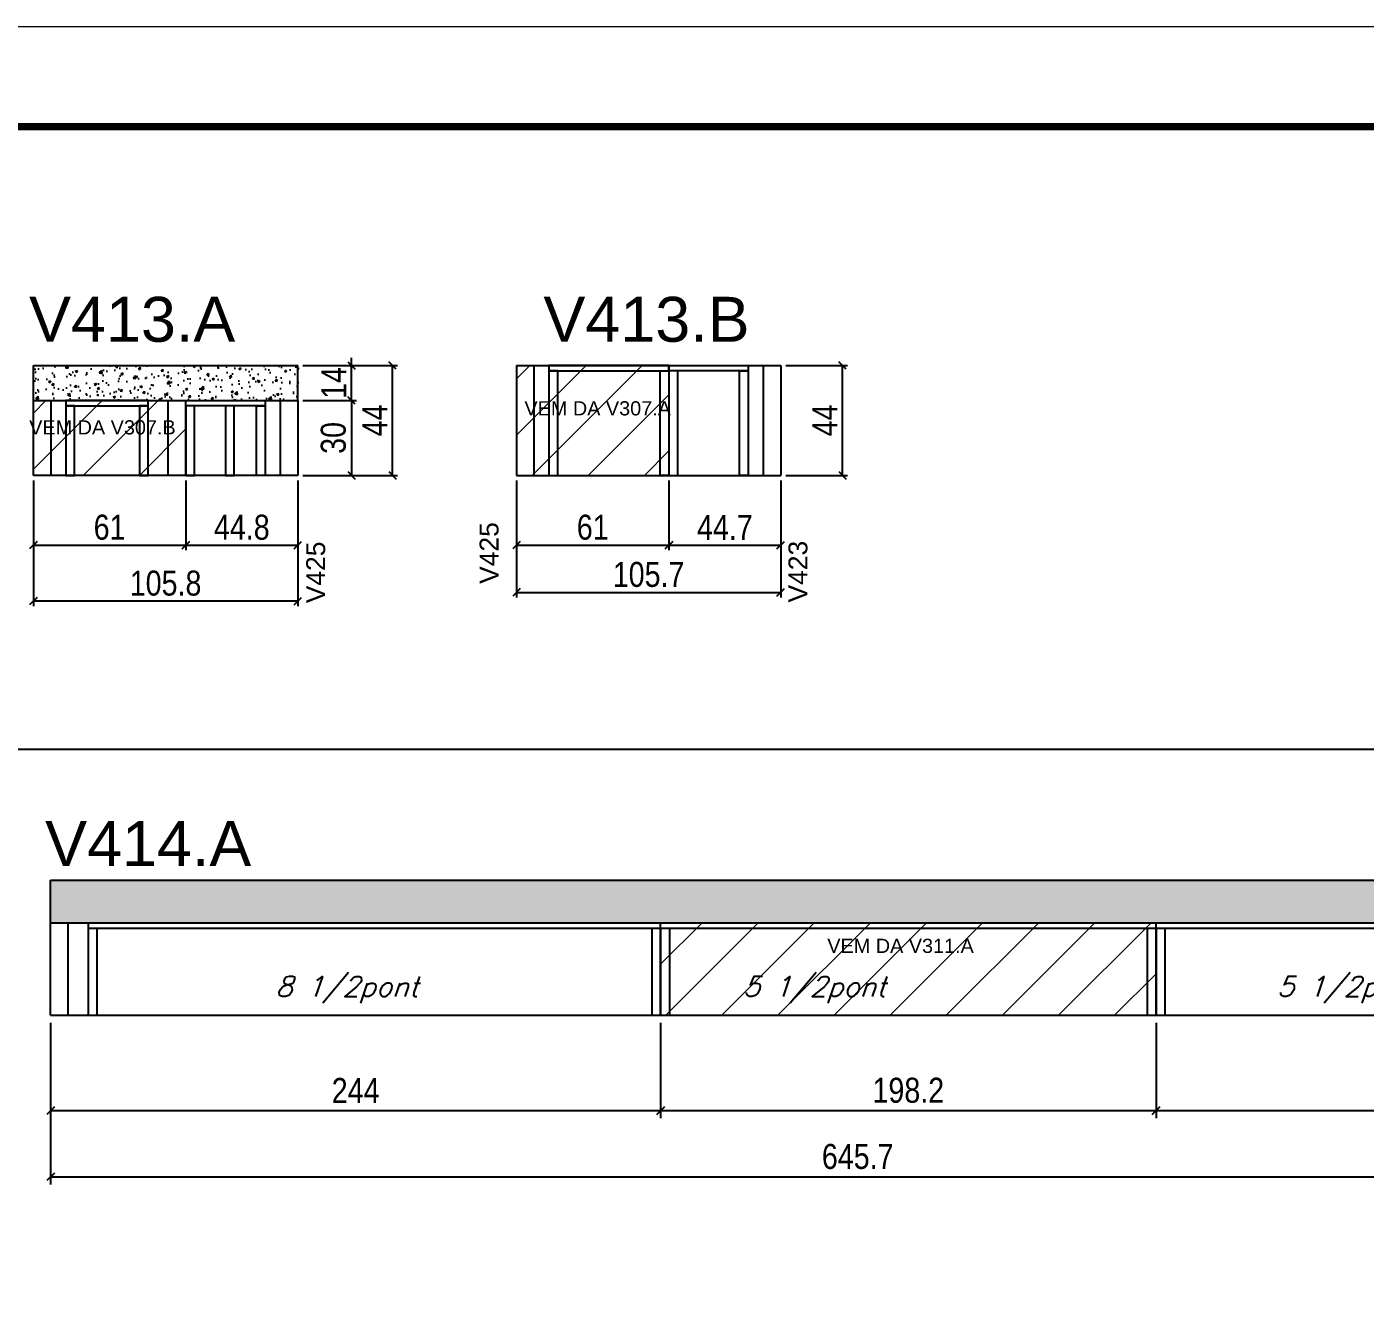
# Model space of a CAD drawing. Extents: x -3394 to 16474, y -5031 to 14397.
# Drawn here: x 9473 to 10008, y 11589 to 12099 of the extents above; entities that cross this region are included whole.
import ezdxf

# ---------------------------------------------------------------- set-up
doc = ezdxf.new("R2010")
doc.units = 0
doc.linetypes.add('DASHED', pattern=[0.75, 0.5, -0.25])
doc.layers.get('0').update_dxf_attribs({"linetype": 'CONTINUOUS'})
doc.layers.get('Defpoints').update_dxf_attribs({"linetype": 'CONTINUOUS'})
for name, color, linetype in [('COTA', 241, 'CONTINUOUS'), ('NOMENCLATURA', 7, 'CONTINUOUS'), ('Painéis', 200, 'CONTINUOUS'), ('SARR_2.2x7', 40, 'CONTINUOUS'), ('SARR_3.5x7', 81, 'CONTINUOUS'), ('texto', 7, 'CONTINUOUS')]:
    doc.layers.add(name, color=color, linetype=linetype)
for name, color, linetype, lineweight in [('Folhas', 255, 'CONTINUOUS', 9), ('REAPROVEITAMENTO', 251, 'CONTINUOUS', 9), ('SARRAFO DE PRESSAO', 251, 'DASHED', 9)]:
    doc.layers.add(name, color=color, linetype=linetype, lineweight=lineweight)
doc.styles.add('ARIAL', font='arial.ttf')
doc.styles.add('COTA TECNICA', font='techl___.ttf', dxfattribs={"height": 10})
doc.styles.add('ROMANS', font='romans.shx')
doc.dimstyles.new('PAINEL', dxfattribs={"dimtxt": 10, "dimasz": 3, "dimexe": 3, "dimexo": 3, "dimgap": 3, "dimtad": 1, "dimdec": 1, "dimzin": 12, "dimdsep": 46, "dimtxsty": 'COTA TECNICA', "dimblk1": 'OBLIQUE', "dimblk2": 'OBLIQUE', "dimsah": 1, "dimcen": 0.9, "dimclrd": 4, "dimclre": 4, "dimclrt": 240, "dimadec": 1, "dimazin": 3, "dimtfac": 1, "dimtdec": 1, "dimtmove": 0, "dimatfit": 3, "dimfxl": 1, "dimtolj": 1, "dimtzin": 12, "dimarcsym": 0})

# ---------------------------------------------------------------- blocks, each defined once
blk = doc.blocks.new('9999999999')
at = {"layer": 'Folhas'}
blk.add_lwpolyline([(98138.98, 34190.21), (99623.98, 34190.21), (99623.98, 35240.21), (98138.98, 35240.21)], close=True, dxfattribs=at)
at = {"layer": 'Folhas', "color": 30, "const_width": 3}
blk.add_lwpolyline([(98213.98, 34230.21), (99583.98, 34230.21), (99583.98, 35200.21), (98213.98, 35200.21)], close=True, dxfattribs=at)
blk = doc.blocks.new('_Oblique')
at = {"color": 0, "linetype": 'ByBlock', "lineweight": -2}
blk.add_line((-0.5, -0.5), (0.5, 0.5), dxfattribs=at)
blk = doc.blocks.new('*D364')
at = {"layer": 'COTA', "color": 4, "linetype": 'Continuous', "lineweight": -2, "transparency": 16777216}
for p, q in [((9668.53, 11917.88), (9668.53, 11889.99)), ((9729.53, 11917.88), (9729.53, 11889.99)), ((9668.53, 11891.99), (9729.53, 11891.99))]:
    blk.add_line(p, q, dxfattribs=at)
at = {"layer": 'Defpoints', "color": 0, "linetype": 'Continuous', "transparency": 16777216}
for p in [(9668.53, 11919.88), (9729.53, 11919.88), (9729.53, 11891.99)]:
    blk.add_point(p, dxfattribs=at)
at = {"layer": 'COTA', "color": 4, "linetype": 'Continuous', "lineweight": -2, "transparency": 16777216, "xscale": 3, "yscale": 3, "zscale": 3, "rotation": 180}
blk.add_blockref('_Oblique', (9668.53, 11891.99), dxfattribs=at)
at = {"layer": 'COTA', "color": 4, "linetype": 'Continuous', "lineweight": -2, "transparency": 16777216, "xscale": 3, "yscale": 3, "zscale": 3}
blk.add_blockref('_Oblique', (9729.53, 11891.99), dxfattribs=at)
at = {"layer": 'COTA', "color": 240, "linetype": 'Continuous', "transparency": 16777216, "insert": (9699.03, 11899.09), "char_height": 10, "attachment_point": 5, "style": 'COTA TECNICA'}
blk.add_mtext('\\A1;61', dxfattribs=at)
blk = doc.blocks.new('*D365')
at = {"layer": 'COTA', "color": 4, "linetype": 'Continuous', "lineweight": -2, "transparency": 16777216}
for p, q in [((9776.23, 11963.88), (9800.97, 11963.88)), ((9798.97, 11919.88), (9798.97, 11963.88)), ((9776.23, 11919.88), (9800.97, 11919.88))]:
    blk.add_line(p, q, dxfattribs=at)
at = {"layer": 'Defpoints', "color": 0, "linetype": 'Continuous', "transparency": 16777216}
for p in [(9774.23, 11963.88), (9798.97, 11963.88), (9774.23, 11919.88)]:
    blk.add_point(p, dxfattribs=at)
at = {"layer": 'COTA', "color": 4, "linetype": 'Continuous', "lineweight": -2, "transparency": 16777216, "xscale": 3, "yscale": 3, "zscale": 3}
for p, rotation in [((9798.97, 11963.88), 90), ((9798.97, 11919.88), 270)]:
    blk.add_blockref('_Oblique', p, dxfattribs=dict(at, rotation=rotation))
at = {"layer": 'COTA', "color": 240, "linetype": 'Continuous', "transparency": 16777216, "insert": (9791.9, 11941.88), "char_height": 10, "attachment_point": 5, "rotation": 90, "style": 'COTA TECNICA'}
blk.add_mtext('\\A1;44', dxfattribs=at)
blk = doc.blocks.new('*D366')
at = {"layer": 'COTA', "color": 4, "linetype": 'Continuous', "lineweight": -2, "transparency": 16777216}
for p, q in [((9475.25, 11917.88), (9475.25, 11889.99)), ((9536.25, 11917.88), (9536.25, 11889.99)), ((9475.25, 11891.99), (9536.25, 11891.99))]:
    blk.add_line(p, q, dxfattribs=at)
at = {"layer": 'Defpoints', "color": 0, "linetype": 'Continuous', "transparency": 16777216}
for p in [(9475.25, 11919.88), (9536.25, 11919.88), (9536.25, 11891.99)]:
    blk.add_point(p, dxfattribs=at)
at = {"layer": 'COTA', "color": 4, "linetype": 'Continuous', "lineweight": -2, "transparency": 16777216, "xscale": 3, "yscale": 3, "zscale": 3, "rotation": 180}
blk.add_blockref('_Oblique', (9475.25, 11891.99), dxfattribs=at)
at = {"layer": 'COTA', "color": 4, "linetype": 'Continuous', "lineweight": -2, "transparency": 16777216, "xscale": 3, "yscale": 3, "zscale": 3}
blk.add_blockref('_Oblique', (9536.25, 11891.99), dxfattribs=at)
at = {"layer": 'COTA', "color": 240, "linetype": 'Continuous', "transparency": 16777216, "insert": (9505.75, 11899.09), "char_height": 10, "attachment_point": 5, "style": 'COTA TECNICA'}
blk.add_mtext('\\A1;61', dxfattribs=at)
blk = doc.blocks.new('*D367')
at = {"layer": 'COTA', "color": 4, "linetype": 'Continuous', "lineweight": -2, "transparency": 16777216}
for p, q in [((9583.05, 11949.88), (9604.52, 11949.88)), ((9602.52, 11949.88), (9602.52, 11919.88)), ((9583.05, 11919.88), (9604.52, 11919.88))]:
    blk.add_line(p, q, dxfattribs=at)
at = {"layer": 'Defpoints', "color": 0, "linetype": 'Continuous', "transparency": 16777216}
for p in [(9581.05, 11949.88), (9581.05, 11919.88), (9602.52, 11919.88)]:
    blk.add_point(p, dxfattribs=at)
at = {"layer": 'COTA', "color": 4, "linetype": 'Continuous', "lineweight": -2, "transparency": 16777216, "xscale": 3, "yscale": 3, "zscale": 3}
for p, rotation in [((9602.52, 11949.88), 90), ((9602.52, 11919.88), 270)]:
    blk.add_blockref('_Oblique', p, dxfattribs=dict(at, rotation=rotation))
at = {"layer": 'COTA', "color": 240, "linetype": 'Continuous', "transparency": 16777216, "insert": (9595.3, 11934.88), "char_height": 10, "attachment_point": 5, "rotation": 90, "style": 'COTA TECNICA'}
blk.add_mtext('\\A1;30', dxfattribs=at)
blk = doc.blocks.new('*D368')
at = {"layer": 'COTA', "color": 4, "linetype": 'Continuous', "lineweight": -2, "transparency": 16777216}
for p, q in [((9583.05, 11963.88), (9604.52, 11963.88)), ((9602.52, 11963.88), (9602.52, 11966.88)), ((9602.52, 11949.88), (9602.52, 11963.88)), ((9583.05, 11949.88), (9604.52, 11949.88)), ((9602.52, 11949.88), (9602.52, 11946.88))]:
    blk.add_line(p, q, dxfattribs=at)
at = {"layer": 'Defpoints', "color": 0, "linetype": 'Continuous', "transparency": 16777216}
for p in [(9581.05, 11963.88), (9602.52, 11963.88), (9581.05, 11949.88)]:
    blk.add_point(p, dxfattribs=at)
at = {"layer": 'COTA', "color": 4, "linetype": 'Continuous', "lineweight": -2, "transparency": 16777216, "xscale": 3, "yscale": 3, "zscale": 3}
for p, rotation in [((9602.52, 11963.88), 270), ((9602.52, 11949.88), 90)]:
    blk.add_blockref('_Oblique', p, dxfattribs=dict(at, rotation=rotation))
at = {"layer": 'COTA', "color": 240, "linetype": 'Continuous', "transparency": 16777216, "insert": (9595.45, 11956.88), "char_height": 10, "attachment_point": 5, "rotation": 90, "style": 'COTA TECNICA'}
blk.add_mtext('\\A1;14', dxfattribs=at)
blk = doc.blocks.new('*D369')
at = {"layer": 'COTA', "color": 4, "linetype": 'Continuous', "lineweight": -2, "transparency": 16777216}
for p, q in [((9583.05, 11963.88), (9620.91, 11963.88)), ((9618.91, 11919.88), (9618.91, 11963.88)), ((9583.05, 11919.88), (9620.91, 11919.88))]:
    blk.add_line(p, q, dxfattribs=at)
at = {"layer": 'Defpoints', "color": 0, "linetype": 'Continuous', "transparency": 16777216}
for p in [(9581.05, 11963.88), (9618.91, 11963.88), (9581.05, 11919.88)]:
    blk.add_point(p, dxfattribs=at)
at = {"layer": 'COTA', "color": 4, "linetype": 'Continuous', "lineweight": -2, "transparency": 16777216, "xscale": 3, "yscale": 3, "zscale": 3}
for p, rotation in [((9618.91, 11963.88), 90), ((9618.91, 11919.88), 270)]:
    blk.add_blockref('_Oblique', p, dxfattribs=dict(at, rotation=rotation))
at = {"layer": 'COTA', "color": 240, "linetype": 'Continuous', "transparency": 16777216, "insert": (9611.83, 11941.88), "char_height": 10, "attachment_point": 5, "rotation": 90, "style": 'COTA TECNICA'}
blk.add_mtext('\\A1;44', dxfattribs=at)
blk = doc.blocks.new('*D370')
at = {"layer": 'COTA', "color": 4, "linetype": 'Continuous', "lineweight": -2, "transparency": 16777216}
for p, q in [((9729.53, 11917.88), (9729.53, 11889.99)), ((9774.23, 11917.88), (9774.23, 11889.99)), ((9729.53, 11891.99), (9774.23, 11891.99))]:
    blk.add_line(p, q, dxfattribs=at)
at = {"layer": 'Defpoints', "color": 0, "linetype": 'Continuous', "transparency": 16777216}
for p in [(9729.53, 11919.88), (9774.23, 11919.88), (9774.23, 11891.99)]:
    blk.add_point(p, dxfattribs=at)
at = {"layer": 'COTA', "color": 4, "linetype": 'Continuous', "lineweight": -2, "transparency": 16777216, "xscale": 3, "yscale": 3, "zscale": 3, "rotation": 180}
blk.add_blockref('_Oblique', (9729.53, 11891.99), dxfattribs=at)
at = {"layer": 'COTA', "color": 4, "linetype": 'Continuous', "lineweight": -2, "transparency": 16777216, "xscale": 3, "yscale": 3, "zscale": 3}
blk.add_blockref('_Oblique', (9774.23, 11891.99), dxfattribs=at)
at = {"layer": 'COTA', "color": 240, "linetype": 'Continuous', "transparency": 16777216, "insert": (9751.88, 11899.06), "char_height": 10, "attachment_point": 5, "style": 'COTA TECNICA'}
blk.add_mtext('\\A1;44.7', dxfattribs=at)
blk = doc.blocks.new('*D371')
at = {"layer": 'COTA', "color": 4, "linetype": 'Continuous', "lineweight": -2, "transparency": 16777216}
for p, q in [((9536.25, 11917.88), (9536.25, 11889.99)), ((9581.05, 11917.88), (9581.05, 11889.99)), ((9536.25, 11891.99), (9581.05, 11891.99))]:
    blk.add_line(p, q, dxfattribs=at)
at = {"layer": 'Defpoints', "color": 0, "linetype": 'Continuous', "transparency": 16777216}
for p in [(9536.25, 11919.88), (9581.05, 11919.88), (9581.05, 11891.99)]:
    blk.add_point(p, dxfattribs=at)
at = {"layer": 'COTA', "color": 4, "linetype": 'Continuous', "lineweight": -2, "transparency": 16777216, "xscale": 3, "yscale": 3, "zscale": 3, "rotation": 180}
blk.add_blockref('_Oblique', (9536.25, 11891.99), dxfattribs=at)
at = {"layer": 'COTA', "color": 4, "linetype": 'Continuous', "lineweight": -2, "transparency": 16777216, "xscale": 3, "yscale": 3, "zscale": 3}
blk.add_blockref('_Oblique', (9581.05, 11891.99), dxfattribs=at)
at = {"layer": 'COTA', "color": 240, "linetype": 'Continuous', "transparency": 16777216, "insert": (9558.65, 11899.09), "char_height": 10, "attachment_point": 5, "style": 'COTA TECNICA'}
blk.add_mtext('\\A1;44.8', dxfattribs=at)
blk = doc.blocks.new('*D372')
at = {"layer": 'COTA', "color": 4, "linetype": 'Continuous', "lineweight": -2, "transparency": 16777216}
for p, q in [((9475.25, 11917.88), (9475.25, 11867.59)), ((9581.05, 11917.88), (9581.05, 11867.59)), ((9581.05, 11869.59), (9475.25, 11869.59))]:
    blk.add_line(p, q, dxfattribs=at)
at = {"layer": 'Defpoints', "color": 0, "linetype": 'Continuous', "transparency": 16777216}
for p in [(9475.25, 11919.88), (9581.05, 11919.88), (9475.25, 11869.59)]:
    blk.add_point(p, dxfattribs=at)
at = {"layer": 'COTA', "color": 4, "linetype": 'Continuous', "lineweight": -2, "transparency": 16777216, "xscale": 3, "yscale": 3, "zscale": 3, "rotation": 180}
blk.add_blockref('_Oblique', (9475.25, 11869.59), dxfattribs=at)
at = {"layer": 'COTA', "color": 4, "linetype": 'Continuous', "lineweight": -2, "transparency": 16777216, "xscale": 3, "yscale": 3, "zscale": 3}
blk.add_blockref('_Oblique', (9581.05, 11869.59), dxfattribs=at)
at = {"layer": 'COTA', "color": 240, "linetype": 'Continuous', "transparency": 16777216, "insert": (9528.15, 11876.72), "char_height": 10, "attachment_point": 5, "style": 'COTA TECNICA'}
blk.add_mtext('\\A1;105.8', dxfattribs=at)
blk = doc.blocks.new('*D373')
at = {"layer": 'COTA', "color": 4, "linetype": 'Continuous', "lineweight": -2, "transparency": 16777216}
for p, q in [((9668.53, 11917.88), (9668.53, 11871.09)), ((9774.23, 11917.88), (9774.23, 11871.09)), ((9668.53, 11873.09), (9774.23, 11873.09))]:
    blk.add_line(p, q, dxfattribs=at)
at = {"layer": 'Defpoints', "color": 0, "linetype": 'Continuous', "transparency": 16777216}
for p in [(9668.53, 11919.88), (9774.23, 11919.88), (9774.23, 11873.09)]:
    blk.add_point(p, dxfattribs=at)
at = {"layer": 'COTA', "color": 4, "linetype": 'Continuous', "lineweight": -2, "transparency": 16777216, "xscale": 3, "yscale": 3, "zscale": 3, "rotation": 180}
blk.add_blockref('_Oblique', (9668.53, 11873.09), dxfattribs=at)
at = {"layer": 'COTA', "color": 4, "linetype": 'Continuous', "lineweight": -2, "transparency": 16777216, "xscale": 3, "yscale": 3, "zscale": 3}
blk.add_blockref('_Oblique', (9774.23, 11873.09), dxfattribs=at)
at = {"layer": 'COTA', "color": 240, "linetype": 'Continuous', "transparency": 16777216, "insert": (9721.38, 11880.2), "char_height": 10, "attachment_point": 5, "style": 'COTA TECNICA'}
blk.add_mtext('\\A1;105.7', dxfattribs=at)
blk = doc.blocks.new('*D378')
at = {"layer": 'COTA', "color": 4, "linetype": 'ByBlock', "lineweight": -2, "transparency": 16777216}
for p, q in [((9482.18, 11700.87), (9482.18, 11662.69)), ((9726.18, 11700.87), (9726.18, 11662.69)), ((9482.18, 11665.69), (9726.18, 11665.69))]:
    blk.add_line(p, q, dxfattribs=at)
at = {"layer": 'Defpoints', "color": 0, "linetype": 'ByBlock', "transparency": 16777216}
for p in [(9482.18, 11703.87), (9726.18, 11703.87), (9726.18, 11665.69)]:
    blk.add_point(p, dxfattribs=at)
at = {"layer": 'COTA', "color": 4, "linetype": 'ByBlock', "lineweight": -2, "transparency": 16777216, "xscale": 3, "yscale": 3, "zscale": 3, "rotation": 180}
blk.add_blockref('_Oblique', (9482.18, 11665.69), dxfattribs=at)
at = {"layer": 'COTA', "color": 4, "linetype": 'ByBlock', "lineweight": -2, "transparency": 16777216, "xscale": 3, "yscale": 3, "zscale": 3}
blk.add_blockref('_Oblique', (9726.18, 11665.69), dxfattribs=at)
at = {"layer": 'COTA', "color": 240, "linetype": 'ByBlock', "transparency": 16777216, "insert": (9604.18, 11673.76), "char_height": 10, "attachment_point": 5, "style": 'COTA TECNICA'}
blk.add_mtext('\\A1;244', dxfattribs=at)
blk = doc.blocks.new('*D379')
at = {"layer": 'COTA', "color": 4, "linetype": 'ByBlock', "lineweight": -2, "transparency": 16777216}
for p, q in [((9726.18, 11700.87), (9726.18, 11662.69)), ((9924.38, 11700.87), (9924.38, 11662.69)), ((9726.18, 11665.69), (9924.38, 11665.69))]:
    blk.add_line(p, q, dxfattribs=at)
at = {"layer": 'Defpoints', "color": 0, "linetype": 'ByBlock', "transparency": 16777216}
for p in [(9726.18, 11703.87), (9924.38, 11703.87), (9924.38, 11665.69)]:
    blk.add_point(p, dxfattribs=at)
at = {"layer": 'COTA', "color": 4, "linetype": 'ByBlock', "lineweight": -2, "transparency": 16777216, "xscale": 3, "yscale": 3, "zscale": 3, "rotation": 180}
blk.add_blockref('_Oblique', (9726.18, 11665.69), dxfattribs=at)
at = {"layer": 'COTA', "color": 4, "linetype": 'ByBlock', "lineweight": -2, "transparency": 16777216, "xscale": 3, "yscale": 3, "zscale": 3}
blk.add_blockref('_Oblique', (9924.38, 11665.69), dxfattribs=at)
at = {"layer": 'COTA', "color": 240, "linetype": 'ByBlock', "transparency": 16777216, "insert": (9825.28, 11673.79), "char_height": 10, "attachment_point": 5, "style": 'COTA TECNICA'}
blk.add_mtext('\\A1;198.2', dxfattribs=at)
blk = doc.blocks.new('*D380')
at = {"layer": 'COTA', "color": 4, "linetype": 'ByBlock', "lineweight": -2, "transparency": 16777216}
for p, q in [((9482.18, 11700.87), (9482.18, 11636.19)), ((10127.88, 11700.87), (10127.88, 11636.19)), ((9482.18, 11639.19), (10127.88, 11639.19))]:
    blk.add_line(p, q, dxfattribs=at)
at = {"layer": 'Defpoints', "color": 0, "linetype": 'ByBlock', "transparency": 16777216}
for p in [(9482.18, 11703.87), (10127.88, 11703.87), (10127.88, 11639.19)]:
    blk.add_point(p, dxfattribs=at)
at = {"layer": 'COTA', "color": 4, "linetype": 'ByBlock', "lineweight": -2, "transparency": 16777216, "xscale": 3, "yscale": 3, "zscale": 3, "rotation": 180}
blk.add_blockref('_Oblique', (9482.18, 11639.19), dxfattribs=at)
at = {"layer": 'COTA', "color": 4, "linetype": 'ByBlock', "lineweight": -2, "transparency": 16777216, "xscale": 3, "yscale": 3, "zscale": 3}
blk.add_blockref('_Oblique', (10127.88, 11639.19), dxfattribs=at)
at = {"layer": 'COTA', "color": 240, "linetype": 'ByBlock', "transparency": 16777216, "insert": (9805.03, 11647.3), "char_height": 10, "attachment_point": 5, "style": 'COTA TECNICA'}
blk.add_mtext('\\A1;645.7', dxfattribs=at)
blk = doc.blocks.new('*D381')
at = {"layer": 'COTA', "color": 4, "linetype": 'ByBlock', "lineweight": -2, "transparency": 16777216}
for p, q in [((9924.38, 11700.87), (9924.38, 11662.69)), ((10127.88, 11688.62), (10127.88, 11662.69)), ((9924.38, 11665.69), (10127.88, 11665.69))]:
    blk.add_line(p, q, dxfattribs=at)
at = {"layer": 'Defpoints', "color": 0, "linetype": 'ByBlock', "transparency": 16777216}
for p in [(9924.38, 11703.87), (10127.88, 11691.62), (10127.88, 11665.69)]:
    blk.add_point(p, dxfattribs=at)
at = {"layer": 'COTA', "color": 4, "linetype": 'ByBlock', "lineweight": -2, "transparency": 16777216, "xscale": 3, "yscale": 3, "zscale": 3, "rotation": 180}
blk.add_blockref('_Oblique', (9924.38, 11665.69), dxfattribs=at)
at = {"layer": 'COTA', "color": 4, "linetype": 'ByBlock', "lineweight": -2, "transparency": 16777216, "xscale": 3, "yscale": 3, "zscale": 3}
blk.add_blockref('_Oblique', (10127.88, 11665.69), dxfattribs=at)
at = {"layer": 'COTA', "color": 240, "linetype": 'ByBlock', "transparency": 16777216, "insert": (10026.13, 11673.91), "char_height": 10, "attachment_point": 5, "style": 'COTA TECNICA'}
blk.add_mtext('\\A1;203.5', dxfattribs=at)

msp = doc.modelspace()

# ---------------------------------------------------------------- hatches: boundary and pattern name
at = {"layer": 'COTA', "linetype": 'Continuous'}
h = msp.add_hatch(dxfattribs=at)
h.set_pattern_fill('AR-CONC', color=256, scale=0.05)
h.set_pattern_definition([(50, (2798.906, 1159.046), (9.1092334, -0.7969543), [0.9525, -10.4775]), (355, (2798.906, 1159.046), (-1.762171, 9.552842), [0.762, -8.382029]), (100.451445, (2799.665, 1158.979), (7.3470624, 8.7558876), [0.8095004, -8.904512]), (46.1842, (2798.906, 1161.586), (13.553952, -2.102116), [1.42875, -15.71625]), (96.63556, (2800.036, 1161.41), (11.870207, 12.371306), [1.214251, -13.35678]), (351.18415, (2798.906, 1161.586), (11.870207, 12.371306), [1.142998, -12.572987]), (21, (2800.176, 1160.951), (7.5807196, -5.11326), [0.9525, -10.4775]), (326, (2800.176, 1160.951), (3.0901014, 9.209398), [0.762, -8.382]), (71.451445, (2800.808, 1160.525), (10.670821, 4.0961384), [0.8095004, -8.904497]), (37.5, (2798.906, 1159.0458), (0.1544302, 4.22775194), [0, -8.2804, 0, -8.509, 0, -8.41375]), (7.5, (2798.906, 1159.046), (3.3409831, 5.0090287), [0, -4.8514, 0, -8.0899, 0, -3.20675]), (327.5, (2796.074, 1159.0458), (6.7795298, -0.2864372), [0, -3.175, 0, -9.906, 0, -13.1445]), (317.5, (2794.804, 1159.046), (7.406459, 1.2713246), [0, -4.1275, 0, -6.5786, 0, -9.3345])])
h.paths.add_polyline_path([(9581.45, 11963.88), (9475.75, 11963.88), (9475.75, 11949.88), (9581.45, 11949.88)])
h = msp.add_hatch(dxfattribs=at)
h.set_pattern_fill('AR-CONC', color=256, scale=0.05)
h.paths.add_polyline_path([(9482.18, 11757.87), (9482.18, 11740.87), (10127.88, 11740.87), (10127.88, 11757.87)])
at = {"layer": 'REAPROVEITAMENTO', "linetype": 'Continuous'}
h = msp.add_hatch(dxfattribs=at)
h.set_pattern_fill('ANSI31', color=256, scale=5)
h.paths.add_polyline_path([(9729.53, 11919.88), (9729.53, 11963.88), (9668.53, 11963.88), (9668.53, 11919.88)])
h = msp.add_hatch(dxfattribs=at)
h.set_pattern_fill('ANSI31', color=256, scale=5)
h.paths.add_polyline_path([(9536.25, 11919.88), (9536.25, 11949.88), (9475.25, 11949.88), (9475.25, 11919.88)])
h = msp.add_hatch(dxfattribs=at)
h.set_pattern_fill('ANSI31', color=256, scale=5)
h.paths.add_polyline_path([(9924.38, 11703.87), (9924.38, 11740.87), (9726.18, 11740.87), (9726.18, 11703.87)])

# ---------------------------------------------------------------- linework, layer by layer
at = {"layer": 'COTA', "linetype": 'Continuous'}
for p, q in [((9475.25, 11963.88), (9581.05, 11963.88)), ((9475.25, 11949.88), (9475.25, 11963.88)), ((9581.05, 11949.88), (9581.05, 11963.88)), ((9102.21, 11810.29), (10472.21, 11810.29))]:
    msp.add_line(p, q, dxfattribs=at)
at = {"layer": 'COTA', "linetype": 'ByBlock'}
for p, q in [((9482.18, 11757.87), (10127.88, 11757.87)), ((9482.18, 11740.87), (9482.18, 11757.87))]:
    msp.add_line(p, q, dxfattribs=at)
at = {"layer": 'Painéis', "linetype": 'Continuous'}
for p, q in [((9668.53, 11963.88), (9774.23, 11963.88)), ((9668.53, 11963.88), (9668.53, 11919.88)), ((9729.53, 11963.88), (9729.53, 11919.88)), ((9774.23, 11963.88), (9774.23, 11919.88)), ((9774.23, 11963.88), (9774.23, 11919.88)), ((9475.25, 11949.88), (9581.05, 11949.88)), ((9475.25, 11919.88), (9475.25, 11949.88)), ((9536.25, 11919.88), (9536.25, 11949.88)), ((9581.05, 11949.88), (9581.05, 11919.88)), ((9581.05, 11919.88), (9475.25, 11919.88)), ((9668.53, 11919.88), (9774.23, 11919.88))]:
    msp.add_line(p, q, dxfattribs=at)
at = {"layer": 'Painéis', "linetype": 'ByBlock'}
for p, q in [((9482.18, 11740.87), (10127.88, 11740.87)), ((9482.18, 11703.87), (9482.18, 11740.87)), ((9726.18, 11703.87), (9726.18, 11740.87)), ((9924.38, 11703.87), (9924.38, 11740.87)), ((9482.18, 11703.87), (10127.88, 11703.87))]:
    msp.add_line(p, q, dxfattribs=at)
at = {"layer": 'SARR_2.2x7', "ltscale": 25}
for p, q in [((9675.53, 11963.88), (9675.53, 11919.88)), ((9767.23, 11963.88), (9767.23, 11919.88)), ((9482.25, 11949.88), (9482.25, 11919.88)), ((9529.25, 11919.88), (9529.25, 11949.88)), ((9574.05, 11949.88), (9574.05, 11919.88))]:
    msp.add_line(p, q, dxfattribs=at)
at = {"layer": 'SARR_2.2x7', "linetype": 'Continuous'}
for p, q in [((9489.18, 11703.87), (9489.18, 11740.87)), ((9497.18, 11738.67), (9726.18, 11738.67)), ((9726.18, 11738.67), (9924.38, 11738.67)), ((9924.38, 11738.67), (10112.88, 11738.67))]:
    msp.add_line(p, q, dxfattribs=at)
at = {"layer": 'SARR_2.2x7', "ltscale": 25, "elevation": 0}
for points in [[(9681.53, 11961.68), (9729.53, 11961.68), (9729.53, 11963.88), (9681.53, 11963.88)], [(9761.23, 11961.68), (9729.53, 11961.68), (9729.53, 11963.88), (9761.23, 11963.88)], [(9488.25, 11947.68), (9521.25, 11947.68), (9521.25, 11949.88), (9488.25, 11949.88)], [(9568.05, 11947.68), (9536.25, 11947.68), (9536.25, 11949.88), (9568.05, 11949.88)]]:
    msp.add_lwpolyline(points, close=True, dxfattribs=at)
at = {"layer": 'SARR_3.5x7'}
for p, q in [((9497.18, 11740.87), (9497.18, 11703.87)), ((9500.68, 11738.67), (9500.68, 11703.87)), ((9722.68, 11738.67), (9722.68, 11703.87)), ((9726.18, 11738.67), (9726.18, 11703.87)), ((9729.68, 11738.67), (9729.68, 11703.87)), ((9920.88, 11738.67), (9920.88, 11703.87)), ((9924.38, 11738.67), (9924.38, 11703.87)), ((9927.88, 11738.67), (9927.88, 11703.87)), ((9497.18, 11703.87), (9500.68, 11703.87)), ((9722.68, 11703.87), (9726.18, 11703.87)), ((9726.18, 11703.87), (9729.68, 11703.87)), ((9920.88, 11703.87), (9924.38, 11703.87)), ((9924.38, 11703.87), (9927.88, 11703.87))]:
    msp.add_line(p, q, dxfattribs=at)
at = {"layer": 'SARR_3.5x7', "elevation": 0}
for points in [[(9681.53, 11919.88), (9685.03, 11919.88), (9685.03, 11961.68), (9681.53, 11961.68)], [(9729.53, 11919.88), (9726.03, 11919.88), (9726.03, 11961.68), (9729.53, 11961.68)], [(9729.53, 11919.88), (9733.03, 11919.88), (9733.03, 11961.68), (9729.53, 11961.68)], [(9761.23, 11919.88), (9757.73, 11919.88), (9757.73, 11961.68), (9761.23, 11961.68)], [(9488.25, 11919.88), (9491.75, 11919.88), (9491.75, 11947.68), (9488.25, 11947.68)], [(9517.75, 11919.88), (9521.25, 11919.88), (9521.25, 11947.68), (9517.75, 11947.68)], [(9536.25, 11919.88), (9539.75, 11919.88), (9539.75, 11947.68), (9536.25, 11947.68)], [(9552.09, 11919.88), (9555.59, 11919.88), (9555.59, 11947.68), (9552.09, 11947.68)], [(9568.05, 11919.88), (9564.55, 11919.88), (9564.55, 11947.68), (9568.05, 11947.68)]]:
    msp.add_lwpolyline(points, close=True, dxfattribs=at)

# ---------------------------------------------------------------- block references
at = {"layer": 'SARRAFO DE PRESSAO', "color": 6, "linetype": 'ByBlock'}
msp.add_blockref('9999999999', (-89111.77, -23140.8), dxfattribs=at)

# ---------------------------------------------------------------- texts
at = {"layer": 'NOMENCLATURA', "linetype": 'Continuous', "style": 'ARIAL'}
for s, height, p in [('V413.A', 18, (9473.55, 11973.34)), ('V413.B', 18, (9679.31, 11973.34)), ('VEM DA V307.A', 5.6753, (9671.71, 11943.88)), ('VEM DA V307.B', 5.6753, (9473.59, 11936.27)), ('V414.A', 18, (9479.97, 11763.53)), ('VEM DA V311.A', 5.6753, (9792.87, 11728.8))]:
    msp.add_text(s, height=height, dxfattribs=at).set_placement(p)
for s, p in [('V425', (9661.34, 11876.47)), ('V425', (9591.98, 11868.72)), ('V423', (9784.9, 11869.03))]:
    msp.add_text(s, height=7.567, rotation=90, dxfattribs=at).set_placement(p)
at = {"layer": 'texto', "color": 2, "char_height": 8, "attachment_point": 5, "style": 'ROMANS'}
for s, insert in [('{\\Q19;\\C256;8 1/2pont}', (9600.68, 11714.09)), ('{\\Q19;\\C256;5 1/2pont}', (9787.68, 11714.09)), ('{\\Q19;\\C256;5 1/2pont}', (10001.32, 11714.09))]:
    msp.add_mtext(s, dxfattribs=dict(at, insert=insert))

# ---------------------------------------------------------------- dimensions: what is measured, and where the dimension line sits
at = {"layer": 'COTA', "linetype": 'Continuous'}
for base, p1, p2, picture, middle in [((9602.52, 11963.88), (9581.05, 11949.88), (9581.05, 11963.88), '*D368', (9595.45, 11956.88)), ((9618.91, 11963.88), (9581.05, 11919.88), (9581.05, 11963.88), '*D369', (9611.83, 11941.88)), ((9798.97, 11963.88), (9774.23, 11919.88), (9774.23, 11963.88), '*D365', (9791.9, 11941.88)), ((9602.52, 11919.88), (9581.05, 11949.88), (9581.05, 11919.88), '*D367', (9595.3, 11934.88))]:
    dim = msp.add_linear_dim(base=base, p1=p1, p2=p2, angle=90, dimstyle='PAINEL', override={"dimexe": 2, "dimexo": 2, "dimgap": 2, "dimadec": 8, "dimtix": 1, "dimatfit": 2, "dimldrblk": 'Oblique'}, dxfattribs=at)
    dim.commit()
    dim.dimension.update_dxf_attribs({"geometry": picture, "text_midpoint": middle})
for base, p1, p2, picture, middle in [((9536.25, 11891.99), (9475.25, 11919.88), (9536.25, 11919.88), '*D366', (9505.75, 11899.09)), ((9475.25, 11869.59), (9581.05, 11919.88), (9475.25, 11919.88), '*D372', (9528.15, 11876.72)), ((9581.05, 11891.99), (9536.25, 11919.88), (9581.05, 11919.88), '*D371', (9558.65, 11899.09)), ((9729.53, 11891.99), (9668.53, 11919.88), (9729.53, 11919.88), '*D364', (9699.03, 11899.09)), ((9774.23, 11873.09), (9668.53, 11919.88), (9774.23, 11919.88), '*D373', (9721.38, 11880.2)), ((9774.23, 11891.99), (9729.53, 11919.88), (9774.23, 11919.88), '*D370', (9751.88, 11899.06))]:
    dim = msp.add_linear_dim(base=base, p1=p1, p2=p2, dimstyle='PAINEL', override={"dimexe": 2, "dimexo": 2, "dimgap": 2, "dimadec": 8, "dimtix": 1, "dimatfit": 2, "dimldrblk": 'Oblique'}, dxfattribs=at)
    dim.commit()
    dim.dimension.update_dxf_attribs({"geometry": picture, "text_midpoint": middle})
at = {"layer": 'COTA', "linetype": 'ByBlock'}
for base, p1, p2, picture, middle in [((9726.18, 11665.69), (9482.18, 11703.87), (9726.18, 11703.87), '*D378', (9604.18, 11673.76)), ((10127.88, 11639.19), (9482.18, 11703.87), (10127.88, 11703.87), '*D380', (9805.03, 11647.3)), ((10127.88, 11665.69), (9924.38, 11703.87), (10127.88, 11691.62), '*D381', (10026.13, 11673.91))]:
    dim = msp.add_linear_dim(base=base, p1=p1, p2=p2, dimstyle='PAINEL', dxfattribs=at)
    dim.commit()
    dim.dimension.update_dxf_attribs({"geometry": picture, "text_midpoint": middle})
dim = msp.add_linear_dim(base=(9924.38, 11665.69), p1=(9726.18, 11703.87), p2=(9924.38, 11703.87), dimstyle='PAINEL', override={"dimtmove": 1}, dxfattribs=at)
dim.commit()
dim.dimension.update_dxf_attribs({"geometry": '*D379', "text_midpoint": (9825.28, 11673.79)})

doc.saveas('drawing.dxf')
